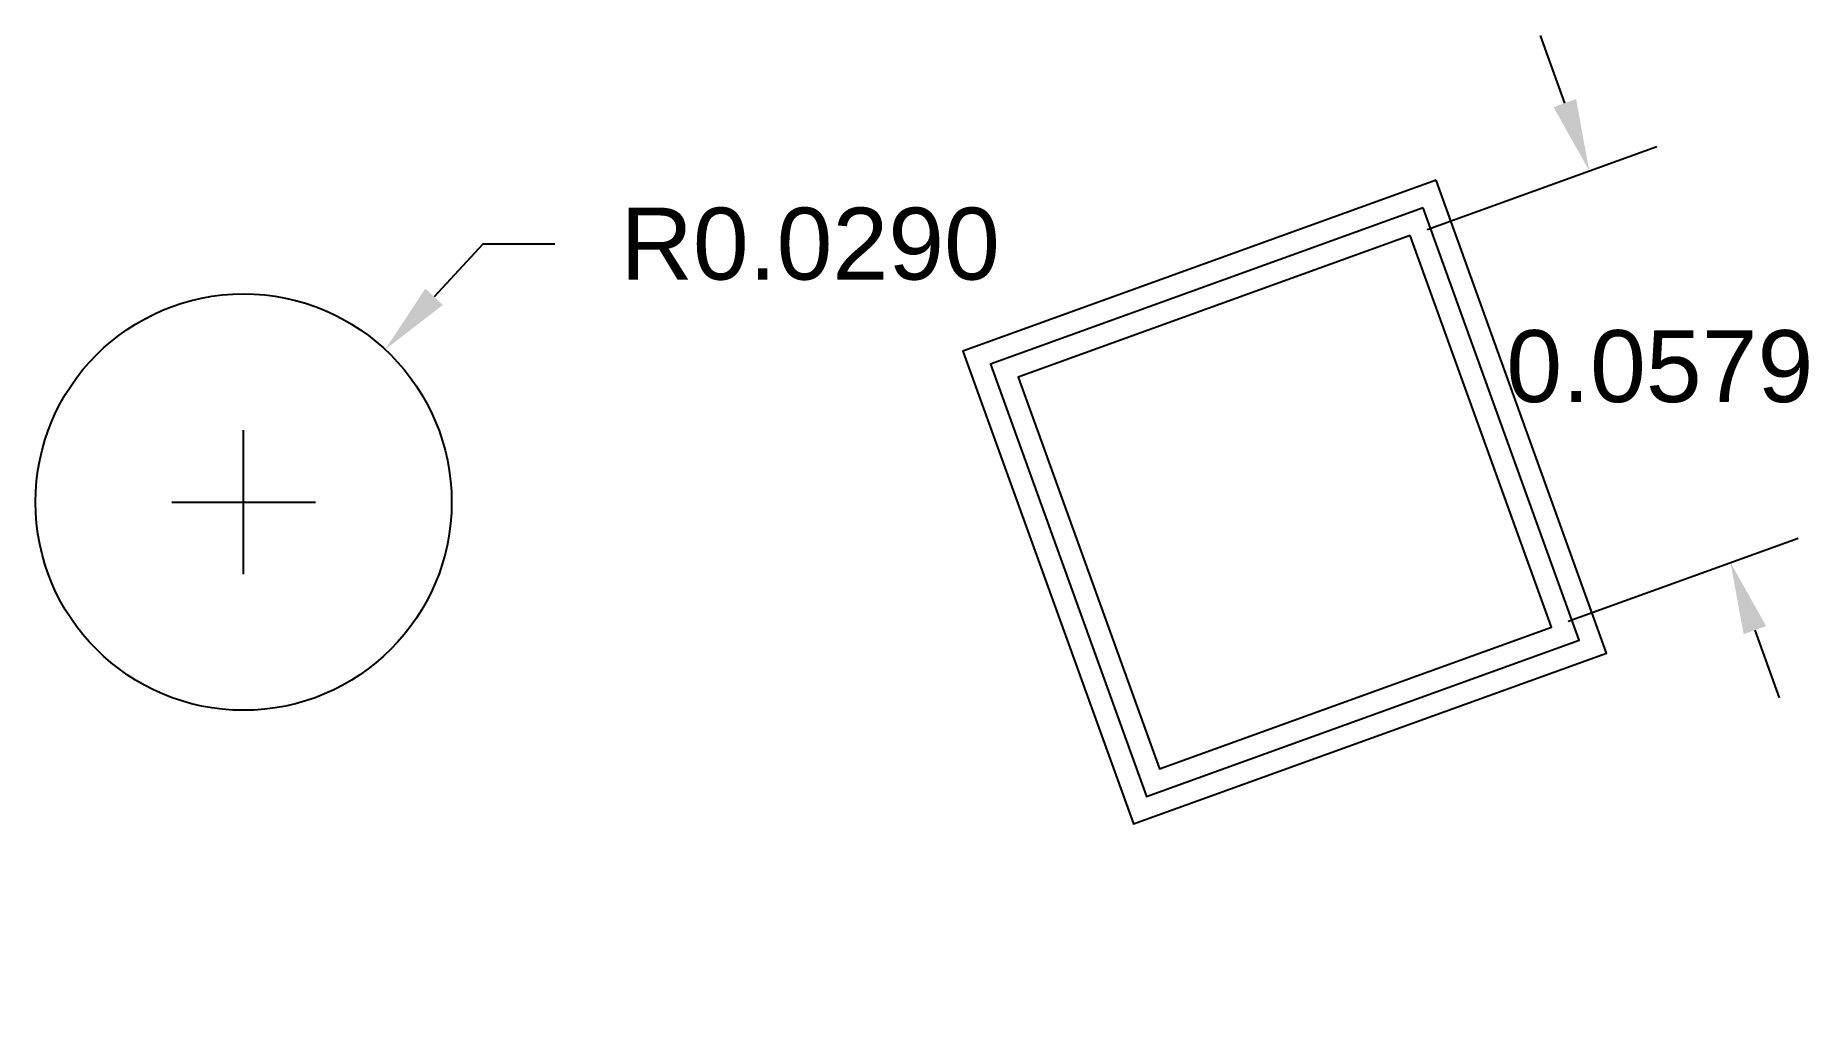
# Model space of a CAD drawing. Header units: metres. Extents: x 15.147 to 15.394, y 12.899 to 13.033.
import ezdxf

# ---------------------------------------------------------------- set-up
doc = ezdxf.new("R2010")
doc.units = ezdxf.units.M
doc.header["$MEASUREMENT"] = 0
doc.layers.add('Coloane', color=3, linetype='Continuous')
doc.layers.add('dim', color=30, linetype='Continuous')
doc.styles.get("Standard").update_dxf_attribs({"font": 'arial.ttf'})
doc.dimstyles.get("Standard").update_dxf_attribs({"dimtxt": 0.01, "dimasz": 0.01, "dimexe": 0.01, "dimexo": 0.0025, "dimgap": 0.01, "dimtad": 0, "dimtih": 1, "dimtoh": 1, "dimdec": 4, "dimzin": 0, "dimdsep": 46, "dimtxsty": 'Standard', "dimcen": 0.01, "dimadec": 0, "dimazin": 0, "dimtfac": 1, "dimtdec": 4, "dimtofl": 0, "dimtmove": 0, "dimatfit": 3, "dimfxl": 1, "dimtolj": 1, "dimtzin": 0, "dimarcsym": 0})

# ---------------------------------------------------------------- blocks, each defined once
blk = doc.blocks.new('*D1')
at = {"layer": 'Defpoints', "color": 0, "transparency": 16777216}
for p in [(15.19565632881229, 12.98949941403341, 0.4946893103553798), (15.17595301256386, 12.96828527516556, 0.4946893103553798)]:
    blk.add_point(p, dxfattribs=at)
at = {"layer": 'dim', "color": 0, "lineweight": -2, "transparency": 16777216}
for p, q in [((15.20926700993251, 13.00415374306766), (15.2024616693724, 12.99682657855054)), ((15.2192670099325, 13.00415374306766), (15.20926700993251, 13.00415374306766)), ((15.17595301256386, 12.95828527516556), (15.17595301256386, 12.97828527516556)), ((15.16595301256386, 12.96828527516556), (15.18595301256386, 12.96828527516556))]:
    blk.add_line(p, q, dxfattribs=at)
at = {"layer": 'dim', "color": 0, "transparency": 16777216}
blk.add_solid([(15.20124047528621, 12.99796080197722), (15.20368286345859, 12.99569235512385), (15.19565632881229, 12.98949941403341)], dxfattribs=at)
at = {"layer": 'dim', "color": 0, "transparency": 16777216, "insert": (15.25479224867739, 13.00415374306765), "char_height": 0.01, "attachment_point": 5}
blk.add_mtext('\\A1;R0.0290', dxfattribs=at)
blk = doc.blocks.new('*D2')
at = {"layer": 'Defpoints', "color": 0, "transparency": 16777216}
for p in [(15.33828049540874, 13.00536299968615, 0.4821893103553805), (15.38285079417325, 12.95988680972079), (15.35793663368787, 12.95089578326826, 0.4821893103553805)]:
    blk.add_point(p, dxfattribs=at)
at = {"layer": 'dim', "color": 0, "lineweight": -2, "transparency": 16777216}
for p, q in [((15.35980013302804, 13.02376025888679), (15.35640561016195, 13.0331664916349)), ((15.34063205359577, 13.00621163040268), (15.37260088864223, 13.01774854900477)), ((15.3602881918749, 12.95174441398478), (15.39225702692136, 12.96328133258688)), ((15.38624531703933, 12.95048057697268), (15.38963983990541, 12.94107434422457))]:
    blk.add_line(p, q, dxfattribs=at)
at = {"layer": 'dim', "color": 0, "transparency": 16777216}
for points in [[(15.36136783848605, 13.02432601269781), (15.35823242757002, 13.02319450507578), (15.36319465589412, 13.01435402613868)], [(15.38781302249734, 12.95104633078369), (15.38467761158131, 12.94991482316167), (15.38285079417325, 12.95988680972079)]]:
    blk.add_solid(points, dxfattribs=at)
at = {"layer": 'dim', "color": 0, "transparency": 16777216, "insert": (15.37302272503368, 12.98712041792974), "char_height": 0.01, "attachment_point": 5}
blk.add_mtext('\\A1;0.0579', dxfattribs=at)

msp = doc.modelspace()

# ---------------------------------------------------------------- linework, layer by layer
at = {"layer": 'Coloane'}
for points in [[(15.34188752133796, 13.01304345305467, 0.5071893103553791), (15.27604389210118, 12.98928179299208, 0.5071893103553791), (15.29977345781961, 12.92352709727646, 0.5071893103553808), (15.36561708705639, 12.94728875733905, 0.5071893103553808)], [(15.34008400837335, 13.00920322637041, 0.4946893103553798), (15.27988411878544, 12.98747828002747, 0.4946893103553798), (15.30157697078422, 12.92736732396071, 0.4946893103553798), (15.36177686037213, 12.94909227030366, 0.4946893103553798)], [(15.33828049540874, 13.00536299968615, 0.4821893103553805), (15.2837243454697, 12.98567476706286, 0.4821893103553805), (15.30338048374883, 12.93120755064497, 0.4821893103553805), (15.35793663368787, 12.95089578326826, 0.4821893103553805)]]:
    msp.add_polyline3d(points, close=True, dxfattribs=at)
msp.add_circle((15.17595301256385, 12.96828527516556, 0.4946893103553798), 0.02895272628079113, dxfattribs=at)

# ---------------------------------------------------------------- dimensions: what is measured, and where the dimension line sits
at = {"layer": 'dim'}
dim = msp.add_aligned_dim(p1=(15.33828049540874, 13.00536299968615, 0.4821893103553805), p2=(15.35793663368787, 12.95089578326826, 0.4821893103553805), distance=0.02648686371319396, dimstyle='Standard', dxfattribs=at)
dim.commit()
dim.dimension.update_dxf_attribs({"geometry": '*D2', "text_midpoint": (15.37302272503368, 12.98712041792974)})
dim = msp.add_radius_dim(center=(15.17595301256386, 12.96828527516556, 0.4946893103553798), mpoint=(15.19565632881229, 12.98949941403341, 0.4946893103553798), dimstyle='Standard', dxfattribs=at)
dim.commit()
dim.dimension.update_dxf_attribs({"geometry": '*D1', "text_midpoint": (15.25479224867739, 13.00415374306765)})

doc.saveas('drawing.dxf')
